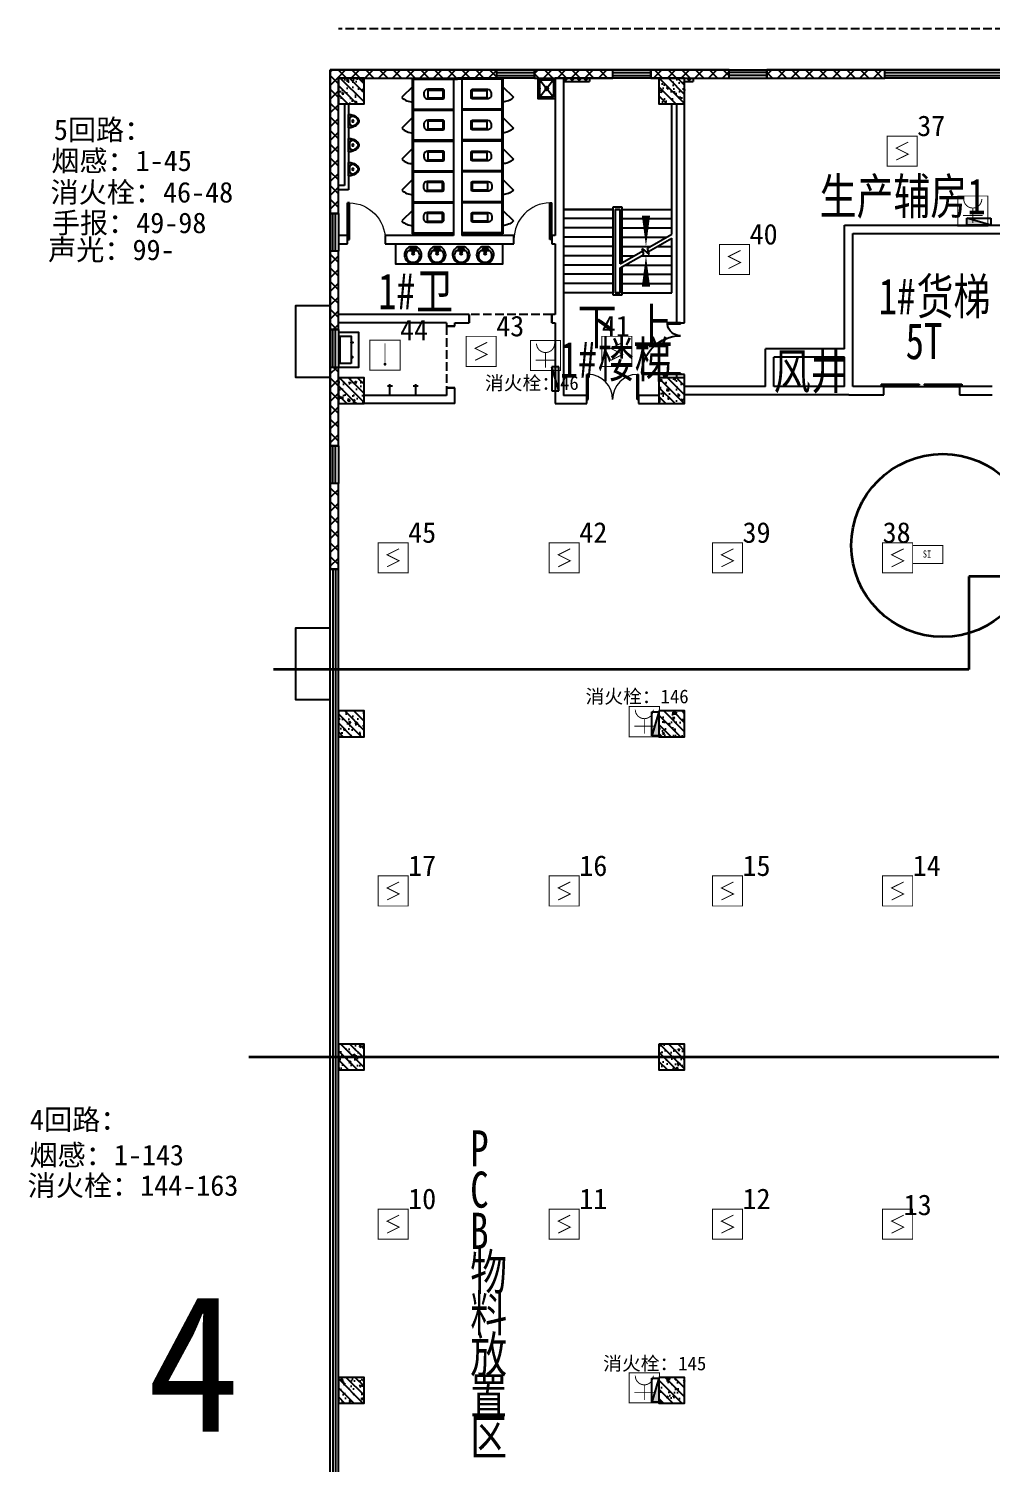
# Model space of a CAD drawing. Header units: millimetres. Extents: x -633009578 to 5705885, y -633235091 to 2571734.
# Drawn here: x 3273411 to 3301417, y 2155507 to 2197275 of the extents above; entities that cross this region are included whole.
import ezdxf

# ---------------------------------------------------------------- set-up
doc = ezdxf.new("R2010")
doc.units = ezdxf.units.MM
doc.header["$LTSCALE"] = 1000
doc.header["$MEASUREMENT"] = 0
doc.linetypes.add('DASH', pattern=[0.35, 0.25, -0.1])
doc.layers.get('0').update_dxf_attribs({"color": 9})
for name, color, linetype in [('000000000000电气', 7, 'Continuous'), ('3T_WOOD', 21, 'Continuous'), ('A-COLUM(柱)', 255, 'Continuous'), ('A-DOOR(门）', 4, 'Continuous'), ('A-F-AREA(计算)', 5, 'Continuous'), ('A-FLOR(看线)', 8, 'Continuous'), ('A-HATH(填充)', 8, 'Continuous'), ('A-LVTY(厨卫)', 8, 'Continuous'), ('A-ST-O(室外)', 54, 'Continuous'), ('A-STAR(楼梯)', 51, 'Continuous'), ('A-TEXT(房间)', 243, 'Continuous'), ('A-WALL(墙)', 255, 'Continuous'), ('A-WINDOW（窗）', 4, 'Continuous'), ('DIM_SYMB', 3, 'Continuous'), ('EQUIP_消火栓', 7, 'Continuous'), ('PUB_TEXT', 7, 'Continuous'), ('WALL', 9, 'Continuous'), ('设备-消防', 3, 'Continuous')]:
    doc.layers.add(name, color=color, linetype=linetype)
doc.styles.add('_TCH', font='simhei.ttf', dxfattribs={"width": 0.75, "bigfont": 'hztxt.shx'})
doc.styles.add('_TCH_DIM', font='simhei.ttf', dxfattribs={"width": 0.8, "bigfont": 'hztxt.shx'})
doc.styles.add('IDQSTYLE', font='simhei.ttf', dxfattribs={"width": 0.707, "bigfont": 'hztxt.shx'})
doc.styles.get("Standard").update_dxf_attribs({"font": 'simhei.ttf', "bigfont": 'hztxt.shx'})
doc.styles.add('宋体', font='simhei.ttf')
pattern_1 = [(45, (850021.4751960551, 677964.29318137), (-100.0001016555733, 100.0001016555733), []), (135, (850021.4751960551, 677964.29318137), (-100.0001016555733, -100.0001016555733), [])]
pattern_2 = [(45, (850121.4751960551, 677964.29318137), (-200.0002033111466, 200.0002033111467), []), (135, (850121.4751960551, 677964.29318137), (-200.0002033111467, -200.0002033111466), [])]

# ---------------------------------------------------------------- blocks, each defined once
blk = doc.blocks.new('HC001224')
at = {"color": 0, "linetype": 'Continuous', "const_width": 0.2}
blk.add_lwpolyline([(-3.125, 3.125), (3.125, 3.125), (3.125, -3.125), (-3.125, -3.125)], close=True, dxfattribs=at)
blk.add_lwpolyline([(1.25, 1.875), (-1.25, 0.625), (1.25, -0.625), (-1.25, -1.875)], dxfattribs=at)
at = {"color": 0, "style": 'IDQSTYLE', "width": 0.7}
blk.add_attdef('PSFHATT', (5.125, -3.125), '', height=2.5, dxfattribs=at)
blk = doc.blocks.new('HC001223')
at = {"color": 0, "linetype": 'Continuous', "const_width": 0.2}
blk.add_lwpolyline([(-3.125, 3.125), (3.125, 3.125), (3.125, -3.125), (-3.125, -3.125)], close=True, dxfattribs=at)
blk.add_lwpolyline([(0, 2.5), (0, -1.875)], dxfattribs=at)
at = {"color": 0, "linetype": 'Continuous', "const_width": 0.3}
blk.add_lwpolyline([(-0.15, -1.875, 1), (0.15, -1.875, 1)], format="xyb", close=True, dxfattribs=at)
at = {"color": 0, "style": 'IDQSTYLE', "width": 0.7}
blk.add_attdef('PSFHATT', (5.125, -3.125), '', height=2.5, dxfattribs=at)
blk = doc.blocks.new('HC001180')
at = {"color": 0, "linetype": 'Continuous', "const_width": 0.2}
blk.add_lwpolyline([(-3.125, 1.875000000000028), (3.125, 1.875000000000028), (3.125, -1.874999999999972), (-3.125, -1.874999999999972)], close=True, dxfattribs=at)
at = {"color": 0, "style": 'IDQSTYLE', "width": 0.7}
for tag, p in [('SI', (-0.7698887372055268, -0.8480397754184743)), ('PSFHATT', (5.125, -1.874999999999972))]:
    blk.add_attdef(tag, p, '', height=1.5, dxfattribs=at)
blk = doc.blocks.new('HC001552')
at = {"color": 0, "linetype": 'Continuous', "const_width": 0.2}
blk.add_lwpolyline([(-3.125, 3.125), (3.125, 3.125), (3.125, -3.125), (-3.125, -3.125)], close=True, dxfattribs=at)
blk.add_lwpolyline([(-1.875, 2.5, 0.1989123673796508), (-1.325825214724788, 1.174174785275256, 0.1989123673796632), (-1.010554351787499e-15, 0.625, 0.1989123673796561), (1.325825214724758, 1.174174785275198, 0.1989123673796527), (1.875, 2.5)], format="xyb", dxfattribs=at)
for points in [[(-1.4210854715202e-14, 0.625), (0, -2.5)], [(-2.062500000000007, -0.9375000000000071), (2.062499999999993, -0.9374999999999931)]]:
    blk.add_lwpolyline(points, dxfattribs=at)
at = {"color": 0, "style": 'IDQSTYLE', "width": 0.7}
blk.add_attdef('PSFHATT', (5.125, -3.125), '', height=2.5, dxfattribs=at)
blk = doc.blocks.new('$TwtSys$00000434')
for p, q in [((-0.5, 0.5), (-0.5, -0.5)), ((-0.5, -0.5), (0.5, 0.5)), ((0.5, 0.5), (-0.5, 0.5)), ((0.5, -0.5), (0.5, 0.5)), ((-0.5, -0.5), (0.5, -0.5))]:
    blk.add_line(p, q)
blk.add_solid([(0.5, -0.5), (0.5, 0.5), (-0.5, -0.5)])
blk = doc.blocks.new('G$CC85EE94B')
at = {"layer": 'EQUIP_消火栓', "xscale": 700, "zscale": 700}
for p, yscale, rotation in [((-114415.7059196308, 130669.9999692324), -200, 180.0000050089563), ((-126739.999999925, 126098.6759865573), 200, 89.99999499104368), ((-123824.9999999986, 116050.0000262307), -200, 270.0000050089563), ((-123824.9999999986, 96650.0000262307), -200, 270.0000050089563)]:
    blk.add_blockref('$TwtSys$00000434', p, dxfattribs=dict(at, yscale=yscale, rotation=rotation))
blk = doc.blocks.new('_LV6')
for p, q in [((-139.7834388052397, -340), (-139.7834388052361, -779.6564289797607)), ((-109.7834388052433, -340), (-109.7834388052397, -769.6564289797607)), ((99.78343880523971, -300), (-99.78343880523971, -300)), ((99.78343880524335, -330), (-99.78343880524335, -330)), ((109.7834388052433, -769.6564289797607), (109.7834388052433, -340)), ((139.7834388052433, -779.6564289797607), (139.7834388052397, -340)), ((139.7834388052433, -769.6564289797607), (-139.7834388052397, -769.6564289797607)), ((-29.78343880523607, -889.6564289797607), (29.78343880524335, -889.6564289797607))]:
    blk.add_line(p, q)
for centre, radius, start, end in [((-99.78343880523971, -340), 40, 90, 180.0000000000002), ((-99.78343880524335, -340), 10, 90, 180.0000000000002), ((99.78343880523971, -340), 40, 2.398081733190338e-13, 90), ((99.78343880524335, -340), 10, 0, 90), ((-29.78343880523607, -779.6564289797607), 110, 180, 270), ((29.78343880524335, -779.6564289797607), 110, 270, 0)]:
    blk.add_arc(centre, radius, start, end)
blk = doc.blocks.new('$plan$00000387')
for points in [[(-195.1053413768082, -0.0007896247711869364), (195.1053413768082, 0.0007896247707321891, -0.056281), (192.2349483853259, -62.07158893748328, -0.051243), (175.2703486377404, -125.5748806645047, -0.047086), (143.6831082538288, -189.724628874892, -0.038643), (109.2489721777902, -237.0609902997553, -0.050944), (77.11679163034205, -267.7759659795192, -0.073316), (36.52038586093977, -290.7338367186967, -0.092337), (0.001018339326947171, -297.5362265440604, -0.092337), (-36.51803354920821, -290.7341323159712, -0.073316), (-77.11462417741222, -267.776590178973, -0.050944), (-109.2474259731857, -237.0618745823472, -0.038643), (-143.6819452275654, -189.7257908973352, -0.047086), (-175.269704824098, -125.5762993672297, -0.051243), (-192.2348186147988, -62.07314493917374, -0.056281)], [(0.0004063761161887669, -146.3291454144546, 0.999985), (0.0002089799604618747, -97.55313528460101, 0.999985)]]:
    blk.add_lwpolyline(points, format="xyb", close=True)
for points in [[(-169.3906686580854, -140.1226315288268, -0.078162), (-170.9980199055512, -114.6377667698976, -0.158684), (-159.1263041735847, -87.15485956814655, -0.087457), (-117.404978437914, -53.84085994681891, -0.073385), (-70.49119853318143, -36.56470876068397, -0.051629), (0.0003042701246158686, -29.26612660759247), (0.0003042701246158686, -29.26612660759247, -0.051629), (70.49149449189827, -36.56413818386, -0.073385), (117.4050415866323, -53.83990962471171, -0.087457), (159.1270096202247, -87.15357250312127, -0.158684), (170.9989478331345, -114.6363836417117, -0.078162), (169.3918028553499, -140.1212604160505)], [(117.0630501052547, -53.65384373908455, -0.099174), (138.5356947175851, -84.86577428893679, -0.110283), (144.8304822659725, -118.461657304113, -0.092873), (136.0170142026468, -157.9354627454745, -0.05733), (119.0399966660161, -187.626263302564, -0.037877), (85.37168024390257, -226.8225566132141, -0.072182), (35.33205354717484, -264.1794573646985, -0.124936), (0.001291311165005027, -273.1480356215775), (0.001291311165005027, -273.1480356215775, -0.124936), (-35.32991617790412, -264.1797433356796, -0.072182), (-85.36984427394054, -226.8232476352587, -0.037877), (-119.0384779452529, -187.6272268447183, -0.05733), (-136.0157358103124, -157.9365637070459, -0.092873), (-144.8298950764129, -118.4628296054302, -0.110283), (-138.5353804395845, -84.8668946738876, -0.099174), (-117.0629874684723, -53.65479130090807)]]:
    blk.add_lwpolyline(points, format="xyb")
blk = doc.blocks.new('$plan$00001628')
for p, q in [((-20.3236661099927, -1.818989403545856e-12), (20.3236661099927, 0)), ((20.3236661099927, 0), (20.3236661099927, -150.0481350782702)), ((-23.39245275389476, -103.9428290335418), (-143.6423603250569, -103.9428290335418)), ((-20.3236661099927, -150.0481350782702), (-20.3236661099927, -1.818989403545856e-12)), ((20.3236661099927, -150.0481350782702), (-20.3236661099927, -150.0481350782702)), ((136.0209855338053, -103.9428290335418), (23.52693074955823, -103.9428290335418))]:
    blk.add_line(p, q)
blk.add_lwpolyline([(-96.62842091566199, 9.318928566552131, 5.110403953654916), (92.21216199610717, 9.318928566550312)], format="xyb", close=True)
for centre, radius in [((-57.16031093435413, -51.98476159802703), 26.67481176936781), ((0, -190.1098522697775), 27.77136210564822), ((57.16031093435413, -51.98476159802703), 26.67481176936781)]:
    blk.add_circle(centre, radius)
blk.add_arc((-3.810687395625791, -242.5466148261803), 196.885515440561, 135.2526700260475, 44.74732997395247)
blk = doc.blocks.new('$lvtry$00000191')
at = {"color": 0}
for p, q in [((-250, -50, 1e-08), (-39.04344047215272, -218.7652476222793, 1e-08)), ((-250, -450, 1e-08), (-39.04344047215272, -281.2347523777207, 1e-08)), ((39.04344047215272, -218.7652476222793, 1e-08), (250, -50, 1e-08)), ((39.04344047215272, -281.2347523777244, 1e-08), (250, -450, 1e-08))]:
    blk.add_line(p, q, dxfattribs=at)
at = {"color": 0, "elevation": 1e-08}
for points in [[(300, -500), (300, 0), (-300, 0), (-300, -500)], [(250, -450), (250, -50), (-250, -50), (-250, -450)]]:
    blk.add_lwpolyline(points, close=True, dxfattribs=at)
at = {"color": 0}
blk.add_circle((0, -250, 1e-08), 50, dxfattribs=at)
for p in [(0, -50, 1e-08), (0, -250, 1e-08)]:
    blk.add_point(p, dxfattribs=at)
blk = doc.blocks.new('$lvtry$00000000')
for p, q in [((0, 0), (-4.03630254219856e-14, -329.6000000000004)), ((75.7000000000007, -264.6999999999989), (-73.50000000000003, -264.6999999999989))]:
    blk.add_line(p, q)
blk.add_circle((-3.241533018567819e-14, -264.6999999999989), 16.19999999999891)
blk = doc.blocks.new('开水器aaa')
at = {"layer": 'A-LVTY(厨卫)'}
for points in [[(7453607.282514825, -191465.6006925891), (7454607.282514825, -191465.6006925891), (7454607.282514825, -192065.6006983465), (7453607.282514825, -192065.6006983465)], [(7454507.282514825, -191836.1650642345), (7454507.282514825, -191516.1650642345), (7453707.282514825, -191516.1650642345), (7453707.282514825, -191836.1650642345)], [(7453887.282514825, -191836.1650642345), (7453887.282514825, -191886.1650642345), (7453907.282514825, -191886.1650642345), (7453907.282514825, -191836.1650642345)], [(7454327.282514825, -191836.1650642345), (7454327.282514825, -191886.1650642345), (7454307.282514825, -191886.1650642345), (7454307.282514825, -191836.1650642345)]]:
    blk.add_lwpolyline(points, close=True, dxfattribs=at)
blk = doc.blocks.new('$DORLIB2D$00000127')
at = {"color": 0}
for points in [[(-0.5333333333328483, 0.7948983154366971), (-0.5333333333328483, 0.690405644187237)], [(-0.03333333333284827, 0.7948983154366971), (-0.5333333333328483, 0.7948983154366971)], [(-0.03333333333284827, 0.7948983154366971), (-0.03333333333284827, 0.690405644187237)], [(0.5333333333328483, 0.7948983154366971), (0.03333333333284827, 0.7948983154366971)], [(0.03333333333284827, 0.7948983154366971), (0.03333333333284827, 0.690405644187237)], [(0.5333333333328483, 0.7948983154366971), (0.5333333333328483, 0.690405644187237)], [(-0.03333333333284827, 0.690405644187237), (-0.5333333333328483, 0.690405644187237)], [(0.5333333333328483, 0.690405644187237), (0.03333333333284827, 0.690405644187237)], [(0.5, 0.4999999999999858), (-0.5, 0.4999999999999858)]]:
    blk.add_lwpolyline(points, dxfattribs=at)
blk = doc.blocks.new('$DorLib2D$00000114')
at = {"color": 0}
blk.add_line((0.4999999999999964, 3.552713678800501e-15), (-0.2071067811864751, 0.7071067811864857), dxfattribs=at)
blk.add_arc((0.5000000000013856, -1.154631945610163e-12), 1.000000000001696, 135, 180, dxfattribs=at)
blk = doc.blocks.new('$TCHSYS$WIN2D')
for p, q in [((-0.5, 0.5), (0.5, 0.5)), ((-0.5, 0.5), (-0.4999999999999999, -0.5)), ((0.5, 0.5), (0.4999999999999998, -0.5)), ((0.5, 0.1666666666666666), (-0.5, 0.1666666666666666)), ((0.5, -0.1666666666666667), (-0.5, -0.1666666666666667)), ((-0.4999999999999999, -0.5), (0.5, -0.5))]:
    blk.add_line(p, q)
blk = doc.blocks.new('$DorLib2D$00000001')
for p, q in [((0.45, 0.9750000000000001), (0.5000000000000002, 0.9750000000000001)), ((0.45, 0), (0.45, 0.9750000000000001)), ((0.5, 0), (0.5, 0.9750000000000001)), ((0.5, 0), (0.45, 0))]:
    blk.add_line(p, q)
at = {"lineweight": 13}
blk.add_arc((0.475, 0), 0.975, 91.4692835813538, 180, dxfattribs=at)
blk = doc.blocks.new('$DorLib2D$00000225')
at = {"color": 0}
for p, q in [((0.4750000000000032, -0.001447885298549778), (0.4750000000000032, 0.7521225008925327)), ((0.4750000000000032, 0.7521225008925327), (0.5000000000000036, 0.7521225008925363)), ((0.5000000000000036, -0.001447885298549778), (0.5000000000000036, 0.7521225008925363)), ((-0.4999999999999982, -3.552713678800501e-15), (-0.5, 0.252035990386009)), ((-0.4750000000000014, 0.252035990386009), (-0.5, 0.252035990386009)), ((-0.4749999999999996, -3.552713678800501e-15), (-0.4750000000000014, 0.252035990386009)), ((-0.4749999999999996, -3.552713678800501e-15), (-0.4999999999999947, -3.552713678800501e-15)), ((0.4750000000000032, -0.001447885298549778), (0.4999999999999929, -0.001447885298549778))]:
    blk.add_line(p, q, dxfattribs=at)
for centre, radius, start, end in [((0.5046168020419071, -0.001920809357812914), 0.7546247204382253, 92.24926861260724, 179.7237749158362), ((-0.5007908120542499, 0.002572563917482285), 0.2507930763238999, 359.7898704778746, 84.09743784757413)]:
    blk.add_arc(centre, radius, start, end, dxfattribs=at)
blk = doc.blocks.new('$DorLib2D$00000002')
for p, q in [((-0.5, -5.684341886080802e-17), (-0.5000000000000007, 0.4875)), ((-0.4750000000000007, 0.4875), (-0.5000000000000007, 0.4875)), ((-0.475, -2.842170943040401e-17), (-0.4750000000000007, 0.4875)), ((0.475, -2.842170943040401e-17), (0.4750000000000007, 0.4875)), ((0.4750000000000007, 0.4875), (0.5000000000000007, 0.4875)), ((0.5, -5.684341886080802e-17), (0.5000000000000007, 0.4875)), ((-0.5, -5.684341886080802e-17), (-0.475, -2.842170943040401e-17)), ((0.5, -5.684341886080802e-17), (0.475, -2.842170943040401e-17))]:
    blk.add_line(p, q)
at = {"lineweight": 13}
for centre, start, end in [((-0.4875, -4.263256414560601e-17), 0, 88.53071641864632), ((0.4875, -4.263256414560601e-17), 91.4692835813537, 180)]:
    blk.add_arc(centre, 0.4875, start, end, dxfattribs=at)
blk = doc.blocks.new('_FZH')
h = blk.add_hatch()
h.set_pattern_fill('钢筋混凝土', color=256, scale=0.1, style=0)
h.set_pattern_definition([(45, (0, 0), (-0.1767766952966369, 0.1767766952966369), []), (50, (0, 0), (0.7172601826007535, -0.06275213498259512), [0.07500000000000001, -0.8250000000000001]), (355, (0, 0), (-0.138751333613, 0.7521921337000119), [0.06, -0.66]), (100.4514, (0.05977168000000001, -0.00522934), (0.5785093817140216, 0.6894395420609536), [0.06374019, -0.701142112]), (46.1842, (0, 0.2), (1.067241048625645, -0.1655190143290181), [0.1125, -1.2375]), (96.6356, (0.088936745, 0.186206693), (0.9346627055487033, 0.9741178709004418), [0.095610288, -1.051713]), (351.1842, (0, 0.2), (0.9346619451336272, 0.9741186009253247), [0.09000000000000001, -0.9900000000000001]), (21, (0.1, 0.15), (0.5969070521184617, -0.4026188906653388), [0.07500000000000001, -0.8250000000000001]), (326, (0.1, 0.15), (0.2433153319215824, 0.7251500450468529), [0.06, -0.66]), (71.4514, (0.149742233, 0.116448394), (0.84022262858149, 0.3225304967099524), [0.06374019, -0.701142112]), (37.50000000000001, (0, 0), (0.01215985531729062, 0.3328938538313115), [0, -0.652, 0, -0.67, 0, -0.6625000000000001]), (7.499999999999999, (0, 0), (0.2630695374421486, 0.3944117118823603), [0, -0.382, 0, -0.637, 0, -0.2525]), (-32.5, (-0.223, 0), (0.533822436172409, -0.02255487173437976), [0, -0.25, 0, -0.78, 0, -1.035]), (-42.5, (-0.323, 0), (0.5831861693423862, 0.1001049823323177), [0, -0.325, 0, -0.518, 0, -0.735])])
h.paths.add_polyline_path([(-0.5, -0.5), (0.5, -0.5), (0.5, 0.5), (-0.5, 0.5)])
blk.add_lwpolyline([(-0.5, -0.5), (0.5, -0.5), (0.5, 0.5), (-0.5, 0.5)], close=True)

msp = doc.modelspace()

# ---------------------------------------------------------------- hatches: boundary and pattern name
at = {"layer": 'A-HATH(填充)'}
h = msp.add_hatch(dxfattribs=at)
h.set_pattern_fill('多孔材料', color=256, scale=100, style=0)
h.set_pattern_definition(pattern_2)
h.paths.add_polyline_path([(3282419.994031774, 2195834.629172625), (3287029.994032522, 2195834.629172625), (3287029.994032522, 2196074.629172631), (3282179.994031782, 2196074.629172625)])
h = msp.add_hatch(dxfattribs=at)
h.set_pattern_fill('多孔材料', color=256, scale=100, style=0)
h.set_pattern_definition(pattern_2)
h.paths.add_polyline_path([(3282179.994031782, 2196074.629172625), (3282179.994031781, 2191894.62917075), (3282419.994031774, 2191894.62917075), (3282419.994031774, 2195834.629172625)])
h = msp.add_hatch(dxfattribs=at)
h.set_pattern_fill('多孔材料', color=256, scale=100, style=0)
h.set_pattern_definition(pattern_2)
h.paths.add_polyline_path([(3288129.994032521, 2195834.629172625), (3290409.994032013, 2195834.629172625), (3290409.994032013, 2196074.629172631), (3288129.994032522, 2196074.629172631)])
h = msp.add_hatch(dxfattribs=at)
h.set_pattern_fill('多孔材料', color=256, scale=50, style=0)
h.set_pattern_definition(pattern_1)
h.paths.add_polyline_path([(3288969.994032202, 2195734.629172735), (3289729.994032283, 2195734.629172735), (3289729.994032283, 2195834.629172735), (3288969.994032202, 2195834.629172735)])
h = msp.add_hatch(dxfattribs=at)
h.set_pattern_fill('多孔材料', color=256, scale=100, style=0)
h.set_pattern_definition(pattern_2)
h.paths.add_polyline_path([(3291509.994032013, 2195834.629172625), (3293789.994030996, 2195834.629172625), (3293789.994030995, 2196074.629172631), (3291509.994032013, 2196074.629172631)])
h = msp.add_hatch(dxfattribs=at)
h.set_pattern_fill('多孔材料', color=256, scale=50, style=0)
h.set_pattern_definition(pattern_1)
h.paths.add_polyline_path([(3292494.994032202, 2195734.629172883), (3292744.99403178, 2195734.629172883), (3292744.99403178, 2195834.629172883), (3292494.994032202, 2195834.629172883)])
h = msp.add_hatch(dxfattribs=at)
h.set_pattern_fill('多孔材料', color=256, scale=100, style=0)
h.set_pattern_definition(pattern_2)
h.paths.add_polyline_path([(3294889.994030996, 2195834.629172625), (3298319.952049998, 2195834.629172625), (3298319.952049998, 2196074.629172631), (3294889.994030995, 2196074.629172631)])
h = msp.add_hatch(dxfattribs=at)
h.set_pattern_fill('多孔材料', color=256, scale=100, style=0)
h.set_pattern_definition(pattern_2)
h.paths.add_polyline_path([(3282179.994031781, 2190794.62917075), (3282179.994031781, 2188514.629170241), (3282419.994031774, 2188514.629170241), (3282419.994031774, 2190794.62917075)])
h = msp.add_hatch(dxfattribs=at)
h.set_pattern_fill('多孔材料', color=256, scale=100, style=0)
h.set_pattern_definition(pattern_2)
h.paths.add_polyline_path([(3282179.994031781, 2187414.62917075), (3282179.994031781, 2185134.62917075), (3282419.994031775, 2185134.62917075), (3282419.994031774, 2187414.62917075)])
h = msp.add_hatch(dxfattribs=at)
h.set_pattern_fill('多孔材料', color=256, scale=100, style=0)
h.set_pattern_definition(pattern_2)
h.paths.add_polyline_path([(3282179.994031781, 2184034.62917075), (3282179.994031781, 2181534.629172784), (3282419.994031775, 2181534.629172784), (3282419.994031775, 2184034.62917075)])

# ---------------------------------------------------------------- linework, layer by layer
at = {"layer": '000000000000电气', "color": 1, "lineweight": 35}
for p, q in [((3327409.081960129, 2181325.776222552), (3300763.29664096, 2181325.776222552)), ((3300763.29664096, 2181325.776222552), (3300763.29664096, 2178615.778275408)), ((3300763.29664096, 2178615.778275408), (3280531.850667783, 2178615.778275408))]:
    msp.add_line(p, q, dxfattribs=at)
at = {"layer": '000000000000电气', "color": 2, "lineweight": 35}
msp.add_line((3279819.130017981, 2167339.253059278), (3301637.648155589, 2167339.253059278), dxfattribs=at)
at = {"layer": '000000000000电气', "color": 1, "lineweight": 35}
msp.add_circle((3300004.728522932, 2182229.426707491), 2662.757969949394, dxfattribs=at)
at = {"layer": 'A-F-AREA(计算)'}
msp.add_lwpolyline([(3282179.994031782, 2196074.629172625), (3416459.994031782, 2196074.629172625), (3416459.994031782, 2059994.629172625), (3282179.994031782, 2059994.629172625)], close=True, dxfattribs=at)
at = {"layer": 'A-FLOR(看线)'}
for points in [[(3282179.994031789, 2187114.629170633), (3281179.994031789, 2187114.629170633), (3281179.994031789, 2189214.629170478), (3282179.994031782, 2189214.629170478)], [(3282179.994031789, 2177734.629172852), (3281179.994031789, 2177734.629172852), (3281179.994031789, 2179834.629172697), (3282179.994031782, 2179834.629172697)]]:
    msp.add_lwpolyline(points, dxfattribs=at)
at = {"layer": 'A-LVTY(厨卫)'}
for p, q in [((3284569.994032003, 2195834.629172462), (3284569.994031686, 2194919.629172621)), ((3284569.994032003, 2195834.629172462), (3285889.99403178, 2195834.629172626)), ((3284599.994031461, 2195804.629172838), (3284599.994031464, 2194934.629172704)), ((3284599.994031461, 2195804.629172838), (3285889.99403178, 2195804.629172626)), ((3287209.99403209, 2195834.629172506), (3285889.99403178, 2195834.629172626)), ((3287179.994031548, 2195804.629172509), (3285889.99403178, 2195804.629172626)), ((3287179.994031548, 2195804.629172509), (3287179.994031544, 2194934.629172571)), ((3287209.99403209, 2195834.629172506), (3287209.994031871, 2194919.629172621)), ((3284569.994031687, 2194919.629172621), (3284569.994031691, 2194019.629172621)), ((3284599.994031464, 2194934.629172704), (3285769.994031776, 2194934.629172709)), ((3287179.994031544, 2194934.629172571), (3286009.994031776, 2194934.629172576)), ((3287209.994031874, 2194919.629172621), (3287209.994031871, 2194019.629172621)), ((3284599.994032007, 2194904.629172707), (3284599.99403201, 2194034.629172606)), ((3284599.994032007, 2194904.629172707), (3285769.994031776, 2194904.629172711)), ((3287179.994031544, 2194904.629172573), (3286009.994031776, 2194904.629172578)), ((3287179.994031544, 2194904.629172573), (3287179.994031541, 2194034.629172848)), ((3284569.994031691, 2194019.629172621), (3284569.994031695, 2193119.629172621)), ((3284599.99403201, 2194034.629172606), (3285769.994031775, 2194034.629172611)), ((3284599.994031468, 2194004.629172608), (3284599.994031472, 2193134.629172668)), ((3284599.994031468, 2194004.629172608), (3285769.994031775, 2194004.629172613)), ((3287179.994031541, 2194034.629172848), (3286009.994031776, 2194034.629172852)), ((3287179.994031541, 2194004.629172476), (3286009.994031776, 2194004.62917248)), ((3287179.994031541, 2194004.629172476), (3287179.994031537, 2193134.629172537)), ((3287209.994031871, 2194019.629172621), (3287209.994031867, 2193119.629172621)), ((3284569.994031691, 2193119.629172621), (3284569.994031695, 2192219.629172621)), ((3284599.994031472, 2193134.629172668), (3285769.994031775, 2193134.629172673)), ((3284599.994032015, 2193104.62917267), (3284599.994032018, 2192234.629172563)), ((3284599.994032015, 2193104.62917267), (3285769.994031775, 2193104.629172674)), ((3287179.994031537, 2193134.629172537), (3286009.994031776, 2193134.62917254)), ((3287179.994031537, 2193104.629172538), (3286009.994031776, 2193104.629172543)), ((3287179.994031537, 2193104.629172538), (3287179.994031533, 2192234.629172806)), ((3287209.994031871, 2193119.629172621), (3287209.994031867, 2192219.629172621)), ((3284569.994031691, 2192219.629172621), (3284569.99403148, 2191304.629172624)), ((3284599.994032018, 2192234.629172563), (3285769.994031776, 2192234.629172566)), ((3284599.994032018, 2192204.629172564), (3284599.994032022, 2191334.629172621)), ((3284599.994032018, 2192204.629172564), (3285769.994031776, 2192204.629172569)), ((3287179.994031533, 2192234.629172806), (3286009.994031776, 2192234.629172809)), ((3287179.994032075, 2192204.629172433), (3286009.994031776, 2192204.629172438)), ((3287179.994032075, 2192204.629172433), (3287179.994032072, 2191334.629172491)), ((3287209.994031871, 2192219.629172621), (3287209.994031529, 2191304.629172493)), ((3284569.99403148, 2191304.629172624), (3285769.994030515, 2191304.629172628)), ((3284599.994032022, 2191334.629172621), (3285769.994030515, 2191334.629172626)), ((3287179.994032072, 2191334.629172491), (3286009.994033154, 2191334.629172495)), ((3287209.994031529, 2191304.629172493), (3286009.994033154, 2191304.629172497))]:
    msp.add_line(p, q, dxfattribs=at)
msp.add_lwpolyline([(3287194.994031797, 2191014.629172626), (3287194.994031797, 2190414.62917261), (3284094.994031775, 2190414.629172611), (3284094.994031775, 2191014.629172626)], dxfattribs=at)
at = {"layer": 'A-ST-O(室外)', "linetype": 'DASH'}
msp.add_lwpolyline([(3356029.993796564, 2197274.629146055), (3282419.994031765, 2197274.629172629)], dxfattribs=at)
at = {"layer": 'A-STAR(楼梯)'}
for p, q in [((3291744.994031993, 2195834.629172659), (3288969.99403178, 2195834.629172626)), ((3288969.99403178, 2195834.629172626), (3288969.99403178, 2192014.629172626)), ((3292119.99403178, 2192014.629172626), (3292119.994031696, 2195084.629172906)), ((3288969.99403178, 2192014.629172626), (3288969.99403178, 2189584.629172626)), ((3290409.994031845, 2192014.629172581), (3288969.99403178, 2192014.629172626)), ((3288969.99403178, 2192014.629172626), (3290409.994031845, 2192014.629172698)), ((3290679.99403175, 2192074.629172348), (3290409.994031946, 2192074.629172348)), ((3290409.994031946, 2192074.629172348), (3290409.994031946, 2189524.629174674)), ((3290469.99403178, 2192014.629172626), (3290469.99403178, 2189584.629172626)), ((3290619.99403175, 2192014.629172348), (3290469.99403175, 2192014.629172348)), ((3290469.99403175, 2192014.629172348), (3290469.99403175, 2189584.629172348)), ((3290469.994029762, 2192014.629172586), (3290619.994032396, 2192014.629172659)), ((3290619.994031655, 2190424.351497794), (3290619.99403178, 2192014.629172626)), ((3290619.994031856, 2190424.35149791), (3290619.99403175, 2192014.629172348)), ((3290679.994031708, 2190458.992513977), (3290679.99403175, 2192074.629172348)), ((3290679.994031708, 2192014.629172906), (3292119.99403178, 2192014.629172626)), ((3290679.994031708, 2192014.629172659), (3292119.99403178, 2192014.629172626)), ((3292119.994031856, 2191290.37690192), (3292119.99403178, 2192014.629172626)), ((3290409.994031845, 2191744.629172906), (3288969.99403178, 2191744.629172626)), ((3290679.994031708, 2191744.629172581), (3292119.99403178, 2191744.629172626)), ((3290409.994031845, 2191474.629172581), (3288969.99403178, 2191474.629172626)), ((3290409.994031845, 2191204.629172581), (3288969.99403178, 2191204.629172626)), ((3290679.994031708, 2191474.629172581), (3292119.99403178, 2191474.629172626)), ((3290679.994031708, 2191204.629172581), (3291971.474608411, 2191204.629172803)), ((3291417.115416332, 2190884.569743517), (3292119.994031856, 2191290.37690145)), ((3291443.91033556, 2190784.569743574), (3292119.994031856, 2191174.906847641)), ((3292119.99403178, 2189584.629172626), (3292119.994031856, 2191174.906847477)), ((3290409.994031845, 2190934.629172581), (3288969.99403178, 2190934.629172626)), ((3290619.994031655, 2190424.351497471), (3291278.795048979, 2190804.710442184)), ((3290679.994031708, 2190934.629172581), (3291503.820889936, 2190934.629172519)), ((3291305.589968211, 2190704.710442223), (3291259.408505802, 2190877.061991533)), ((3291259.408505802, 2190877.061991533), (3291465.45344724, 2190704.169757166)), ((3291465.45344724, 2190704.169757166), (3291417.115416332, 2190884.569743517)), ((3291703.82089093, 2190934.629172524), (3292119.99403178, 2190934.629172626)), ((3290409.994031845, 2190664.629172581), (3288969.99403178, 2190664.629172626)), ((3290409.994031845, 2190394.629172906), (3288969.99403178, 2190394.629172626)), ((3290619.994031655, 2190308.881443434), (3291305.589968211, 2190704.710442223)), ((3290679.994031708, 2190664.629172906), (3291036.167173087, 2190664.629173041)), ((3290679.99403175, 2189524.629174674), (3290679.994031708, 2190343.522459941)), ((3290768.513454353, 2190394.629172467), (3292119.99403178, 2190394.629172626)), ((3291236.167173014, 2190664.629173002), (3292119.99403178, 2190664.629172626)), ((3290409.994031845, 2190124.629172581), (3288969.99403178, 2190124.629172626)), ((3290619.99403178, 2189584.629172626), (3290619.994031655, 2190308.881443736)), ((3290619.99403175, 2189584.629172348), (3290619.994031856, 2190308.881443852)), ((3290679.994031708, 2190124.629172581), (3292119.99403178, 2190124.629172626)), ((3290409.994031845, 2189854.629172581), (3288969.99403178, 2189854.629172626)), ((3290409.994031845, 2189584.629172581), (3288969.99403178, 2189584.629172626)), ((3290409.994031946, 2189524.629174674), (3290679.99403175, 2189524.629174674)), ((3290469.99403175, 2189584.629172348), (3290619.99403175, 2189584.629172348)), ((3290619.99403178, 2189584.629172626), (3290469.99403178, 2189584.629172626)), ((3290679.994031708, 2189854.629172581), (3292119.99403178, 2189854.629172626)), ((3290679.994031708, 2189584.629172581), (3292119.99403178, 2189584.629172626))]:
    msp.add_line(p, q, dxfattribs=at)
at = {"layer": 'A-WALL(墙)'}
for p, q in [((3285769.994031776, 2195804.629172513), (3285769.99403178, 2194919.629172626)), ((3286009.994031776, 2195804.629172513), (3286009.99403178, 2194919.629172626)), ((3288729.99403178, 2195834.629172479), (3288729.99403176, 2191254.629172647)), ((3288969.99403178, 2195834.629172479), (3288729.99403178, 2195834.629172479)), ((3288969.994032202, 2195834.629172735), (3289729.994032283, 2195834.629172735)), ((3288969.994032202, 2195834.629172735), (3288969.994032202, 2195734.629172735)), ((3288969.99403178, 2195834.629172479), (3288969.99403178, 2191134.629172626)), ((3289729.994032283, 2195834.629172735), (3289729.994032283, 2195734.629172735)), ((3292494.994032202, 2195834.629172883), (3292744.99403178, 2195834.629172883)), ((3292744.99403178, 2195834.629172883), (3292744.99403178, 2195734.629172883)), ((3288969.994032202, 2195734.629172735), (3289729.994032283, 2195734.629172735)), ((3292494.994032202, 2195734.629172883), (3292744.99403178, 2195734.629172883)), ((3282599.992718372, 2195084.629172626), (3282599.992718375, 2192704.629171274)), ((3282719.992718372, 2195084.629172626), (3282719.992718377, 2192584.629174608)), ((3285769.99403178, 2194919.629172626), (3285769.99403178, 2194019.629172626)), ((3286009.99403178, 2194919.629172626), (3286009.99403178, 2194019.629172626)), ((3292254.994031725, 2195084.629172906), (3292254.994031773, 2188709.629172741)), ((3292494.994031785, 2188709.629172742), (3292494.994031703, 2195084.629172906)), ((3285769.99403178, 2194019.629172626), (3285769.99403178, 2193119.629172626)), ((3286009.99403178, 2194019.629172626), (3286009.99403178, 2193119.629172626)), ((3285769.99403178, 2193119.629172626), (3285769.99403178, 2192219.629172626)), ((3286009.99403178, 2193119.629172626), (3286009.99403178, 2192219.629172626)), ((3282599.992718375, 2192704.629171274), (3282419.99403178, 2192704.6291726)), ((3282419.994031798, 2192584.6291726), (3282419.99403178, 2192704.6291726)), ((3282719.992718377, 2192584.629174608), (3282419.994031798, 2192584.6291726)), ((3285769.99403178, 2192219.629172626), (3285769.99403178, 2191319.629172626)), ((3286009.99403178, 2192219.629172626), (3286009.99403178, 2191319.629172626)), ((3282684.994032013, 2191254.629172604), (3282419.99403178, 2191254.629172626)), ((3282419.99403178, 2191254.629172626), (3282419.99403178, 2191014.629172626)), ((3282684.994032013, 2191014.629172623), (3282684.994032013, 2191254.629172604)), ((3285769.994030515, 2191254.629172623), (3283784.994032013, 2191254.629172603)), ((3283784.994032013, 2191254.629172603), (3283784.994032013, 2191014.629172623)), ((3285769.99403178, 2191319.629172626), (3285769.994030515, 2191254.629172623)), ((3286009.99403178, 2191319.629172626), (3286009.994033154, 2191254.629172647)), ((3287529.994032013, 2191254.629172556), (3286009.994033154, 2191254.629172647)), ((3287529.994032013, 2191014.629172564), (3287529.994032013, 2191254.629172556)), ((3288729.99403176, 2191254.629172647), (3288629.994031505, 2191254.629172556)), ((3288629.994031505, 2191254.629172556), (3288629.994031504, 2191014.629172572)), ((3297149.994036656, 2187954.629172581), (3297149.994036676, 2191554.629172453)), ((3297149.994036676, 2191554.629172453), (3301939.994031826, 2191554.629172454)), ((3297389.994036693, 2187834.629172625), (3297389.994036685, 2191314.629172516)), ((3297389.994036685, 2191314.629172516), (3301699.994031822, 2191314.629172517)), ((3282419.99403178, 2191014.629172626), (3282684.994032013, 2191014.629172623)), ((3283784.994032013, 2191014.629172623), (3285889.99403178, 2191014.629172626)), ((3285889.99403178, 2191014.629172626), (3287529.994032013, 2191014.629172564)), ((3288629.994031504, 2191014.629172572), (3288729.994031823, 2191014.629172647)), ((3288729.994031823, 2191014.629172647), (3288729.994031823, 2188954.62917253)), ((3288969.99403178, 2191134.629172626), (3288969.99403178, 2188834.629172626)), ((3285689.994031833, 2188954.629172626), (3282419.99403182, 2188954.629172626)), ((3282419.99403182, 2188714.629172626), (3282419.99403182, 2188954.629172626)), ((3285569.994031652, 2188714.629172724), (3282419.99403182, 2188714.629172626)), ((3285569.994031652, 2188714.629172724), (3285569.994031608, 2188614.629172784)), ((3286229.994031504, 2188954.62917249), (3285689.994031833, 2188954.629172626)), ((3285809.99403186, 2188714.629172526), (3286229.994031504, 2188714.629172582)), ((3285809.994031779, 2188614.629172784), (3285809.99403186, 2188714.629172526)), ((3286229.994031504, 2188714.629172582), (3286229.994031504, 2188954.62917249)), ((3288729.994031823, 2188954.62917253), (3288629.994032013, 2188954.629172415)), ((3288629.994032013, 2188954.629172415), (3288629.994032013, 2188714.629172582)), ((3288629.994032013, 2188714.629172582), (3288729.994031809, 2188714.629172526)), ((3288729.994031809, 2188714.629172526), (3288729.99403181, 2186359.629172842)), ((3288969.99403178, 2188834.629172626), (3288969.994031618, 2186599.629172673)), ((3292254.994031773, 2188709.629172741), (3292494.994031785, 2188709.629172742)), ((3285569.994031608, 2188614.629172784), (3285809.994031779, 2188614.629172784)), ((3297149.994036656, 2187954.629172581), (3294849.994037013, 2187954.629172581)), ((3294849.994037007, 2186854.629172517), (3294849.994037013, 2187954.629172581)), ((3297389.994036728, 2186854.629172568), (3297389.994036693, 2187834.629172625)), ((3297149.994036732, 2187714.629172581), (3295089.99403657, 2187714.629172581)), ((3295089.994036566, 2186854.629172793), (3295089.99403657, 2187714.629172581)), ((3297149.994036728, 2186854.629172794), (3297149.994036732, 2187714.629172581)), ((3292494.994031803, 2187209.629172742), (3292254.994031789, 2187209.629172741)), ((3292254.994031789, 2187209.629172741), (3292254.99403165, 2187109.629172906)), ((3292494.994031187, 2187109.629172906), (3292494.994031803, 2187209.629172742)), ((3285569.994031652, 2186599.629172627), (3283169.994031342, 2186599.629172628)), ((3285809.994031779, 2186814.629172784), (3285569.994031609, 2186814.629172784)), ((3285569.994031609, 2186814.629172784), (3285569.994031652, 2186599.629172627)), ((3285809.99403186, 2186359.629172632), (3285809.994031779, 2186814.629172784)), ((3289649.994032013, 2186599.629172665), (3288969.994031618, 2186599.629172673)), ((3289649.994032013, 2186359.629172736), (3289649.994032013, 2186599.629172665)), ((3291744.99403178, 2186599.629172785), (3291149.994032013, 2186599.629172725)), ((3291149.994032013, 2186599.629172725), (3291149.994032013, 2186359.629172707)), ((3294849.994037007, 2186854.629172517), (3292494.994031793, 2186854.629172517)), ((3294969.994036688, 2186614.629172626), (3292494.99403178, 2186614.629172626)), ((3297269.994036688, 2186614.629172626), (3294969.994036688, 2186614.629172626)), ((3297149.994036728, 2186854.629172794), (3295089.994036566, 2186854.629172793)), ((3297269.994036688, 2186614.629172626), (3298289.994032013, 2186614.629172637)), ((3298289.994032013, 2186854.629172592), (3297389.994036728, 2186854.629172568)), ((3298289.994032013, 2186614.629172637), (3298289.994032013, 2186854.629172592)), ((3301444.994031341, 2186854.629172816), (3300489.994032013, 2186854.629172592)), ((3300489.994032013, 2186854.629172592), (3300489.994032013, 2186614.629172637)), ((3300489.994032013, 2186614.629172637), (3301444.994031341, 2186614.629172531)), ((3285809.99403186, 2186359.629172632), (3283169.994031342, 2186359.629172511)), ((3288729.99403181, 2186359.629172842), (3289649.994032013, 2186359.629172736)), ((3291149.994032013, 2186359.629172707), (3291744.99403178, 2186359.629172785))]:
    msp.add_line(p, q, dxfattribs=at)
at = {"layer": 'A-WINDOW（窗）', "linetype": 'DASH'}
for p, q in [((3286229.994031822, 2188954.629172626), (3286229.994031822, 2188714.629172626)), ((3288629.994031822, 2188954.629172626, 800), (3286229.994031822, 2188954.629172626, 800)), ((3288629.994031822, 2188714.629172626), (3288629.994031822, 2188954.629172626)), ((3285809.994031833, 2188614.629172626), (3285569.994031833, 2188614.629172626)), ((3285569.994031833, 2188614.629172626, 800), (3285569.994031833, 2186814.629172626, 800)), ((3285569.994031833, 2186814.629172626), (3285809.994031833, 2186814.629172626))]:
    msp.add_line(p, q, dxfattribs=at)
at = {"layer": 'DIM_SYMB'}
for points in [[(3289719.99403178, 2189449.629172626, 0, 0, 0), (3289719.99403178, 2193924.629172626, 0, 0, 0), (3291369.99403178, 2193924.629172626, 0, 0, 0), (3291369.99403178, 2190934.629172626, 0, 240.0000000000001, 0), (3291369.99403178, 2191834.629172626, 0, 0, 0)], [(3291369.99403178, 2189449.629172626, 0, 0, 0), (3291369.99403178, 2190664.629172626, 0, 240.0000000000001, 0), (3291369.99403178, 2189764.629172626, 0, 0, 0)]]:
    msp.add_lwpolyline(points, format="xyseb", dxfattribs=at)
at = {"layer": 'WALL'}
for p, q in [((3287029.994032522, 2196074.629172631), (3282179.994031782, 2196074.629172625)), ((3282179.994031782, 2196074.629172625), (3282179.994031781, 2191894.62917075)), ((3282419.994031774, 2195834.629172625), (3287029.994032522, 2195834.629172625)), ((3282419.994031774, 2191894.62917075), (3282419.994031774, 2195834.629172625)), ((3287029.994032522, 2195834.629172625), (3287029.994032522, 2196074.629172631)), ((3290409.994032013, 2196074.629172631), (3288129.994032522, 2196074.629172631)), ((3288129.994032522, 2196074.629172631), (3288129.994032521, 2195834.629172625)), ((3288129.994032521, 2195834.629172625), (3290409.994032013, 2195834.629172625)), ((3290409.994032013, 2195834.629172625), (3290409.994032013, 2196074.629172631)), ((3293789.994030995, 2196074.629172631), (3291509.994032013, 2196074.629172631)), ((3291509.994032013, 2196074.629172631), (3291509.994032013, 2195834.629172625)), ((3291509.994032013, 2195834.629172625), (3293789.994030996, 2195834.629172625)), ((3293789.994030996, 2195834.629172625), (3293789.994030995, 2196074.629172631)), ((3298319.952049998, 2196074.629172631), (3294889.994030995, 2196074.629172631)), ((3294889.994030995, 2196074.629172631), (3294889.994030996, 2195834.629172625)), ((3294889.994030996, 2195834.629172625), (3298319.952049998, 2195834.629172625)), ((3298319.952049998, 2195834.629172625), (3298319.952049998, 2196074.629172631)), ((3282179.994031781, 2191894.62917075), (3282419.994031774, 2191894.62917075)), ((3282179.994031781, 2190794.62917075), (3282179.994031781, 2188514.629170241)), ((3282419.994031774, 2190794.62917075), (3282179.994031781, 2190794.62917075)), ((3282419.994031774, 2188514.629170241), (3282419.994031774, 2190794.62917075)), ((3282179.994031781, 2188514.629170241), (3282419.994031774, 2188514.629170241)), ((3282179.994031781, 2187414.62917075), (3282179.994031781, 2185134.62917075)), ((3282419.994031774, 2187414.62917075), (3282179.994031781, 2187414.62917075)), ((3282419.994031775, 2185134.62917075), (3282419.994031774, 2187414.62917075)), ((3282179.994031781, 2185134.62917075), (3282419.994031775, 2185134.62917075)), ((3282179.994031781, 2184034.62917075), (3282179.994031781, 2181534.629172784)), ((3282419.994031775, 2184034.62917075), (3282179.994031781, 2184034.62917075)), ((3282419.994031775, 2181534.629172784), (3282419.994031775, 2184034.62917075)), ((3282179.994031781, 2181534.629172784), (3282419.994031775, 2181534.629172784))]:
    msp.add_line(p, q, dxfattribs=at)

# ---------------------------------------------------------------- block references
at = {"layer": '3T_WOOD'}
msp.add_blockref('G$CC85EE94B', (3415469.99403178, 2060984.629172624), dxfattribs=at)
at = {"layer": 'A-COLUM(柱)', "xscale": 750, "yscale": 750, "zscale": 750, "rotation": 270}
for p in [(3282794.99403178, 2195459.629172626), (3292119.99403178, 2195459.629172626), (3282794.99403178, 2186734.629172626), (3292119.99403178, 2186734.629172626), (3282794.99403178, 2177034.629172626), (3292119.99403178, 2177034.629172626), (3282794.99403178, 2167334.629172626), (3292119.99403178, 2167334.629172626), (3282794.99403178, 2157634.629172626), (3292119.99403178, 2157634.629172626)]:
    msp.add_blockref('_FZH', p, dxfattribs=at)
at = {"layer": 'A-DOOR(门）'}
for name, p, xscale, yscale, zscale in [('$DorLib2D$00000001', (3283234.994031882, 2191134.629172626), -1100, 1100, 1100), ('$DORLIB2D$00000127', (3299389.994031738, 2186734.629172626), -2200, 240, 2200)]:
    msp.add_blockref(name, p, dxfattribs=dict(at, xscale=xscale, yscale=yscale, zscale=zscale))
at = {"layer": 'A-DOOR(门）', "extrusion": (0, 0, -1)}
for name, p, xscale, yscale, zscale in [('$DorLib2D$00000001', (-3288079.99403178, 2191134.629172626), -1100, 1100, 1100), ('$DorLib2D$00000002', (-3290399.994031827, 2186479.629172785), -1500, 1500, 1500)]:
    msp.add_blockref(name, p, dxfattribs=dict(at, xscale=xscale, yscale=yscale, zscale=zscale))
at = {"layer": 'A-DOOR(门）', "xscale": -1500, "yscale": 1500, "zscale": 1500, "rotation": 90.00000000059569}
msp.add_blockref('$DorLib2D$00000225', (3292374.994031768, 2187959.62917269), dxfattribs=at)
at = {"layer": 'A-LVTY(厨卫)', "xscale": -1}
for name, p, rotation in [('$lvtry$00000191', (3288229.99403178, 2195534.629172479, -1e-08), 89.99999999999999), ('_LV6', (3285979.993048829, 2195369.629172727), 90.00000000000006), ('_LV6', (3285979.993048829, 2194469.629172727), 90.00000000000006), ('_LV6', (3285979.993048825, 2193569.629172727), 90.00000000000006), ('_LV6', (3285994.993048777, 2192684.629172678), 90.00000000000006), ('_LV6', (3285994.993048777, 2191784.629172678), 90.00000000000006), ('开水器aaa', (3090954.393339182, 9642031.91168751), 90.00000000000006), ('$lvtry$00000000', (3283919.994031828, 2186599.629172665), 180), ('$lvtry$00000000', (3284669.994031828, 2186599.629172665), 180)]:
    msp.add_blockref(name, p, dxfattribs=dict(at, rotation=rotation))
at = {"layer": 'A-LVTY(厨卫)', "yscale": 450, "zscale": 100}
for p, xscale, rotation in [((3284584.994031682, 2195369.629172622), 450, 89.99999999978503), ((3287194.994031875, 2195369.629172622), -450, 269.999999999785), ((3284584.994031685, 2194469.629172622), 450, 89.99999999978503), ((3287194.994031875, 2194469.629172622), -450, 269.999999999785), ((3284584.994031689, 2193569.629172622), 450, 89.99999999978503), ((3287194.994031872, 2193569.629172622), -450, 269.999999999785), ((3284584.994031693, 2192669.629172621), 450, 89.99999999978503), ((3287194.994031869, 2192669.629172621), -450, 269.999999999785), ((3284584.994031693, 2191769.629172621), 450, 89.99999999978503), ((3287194.994031869, 2191769.629172621), -450, 269.999999999785)]:
    msp.add_blockref('$DorLib2D$00000114', p, dxfattribs=dict(at, xscale=xscale, rotation=rotation))
at = {"layer": 'A-LVTY(厨卫)'}
for name, p, rotation in [('_LV6', (3285799.995014728, 2195369.629172727), 269.9999999999999), ('$plan$00000387', (3282719.9932422, 2194584.629230771), 90.00000000000001), ('_LV6', (3285799.995014732, 2194469.629172727), 269.9999999999999), ('$plan$00000387', (3282719.9932422, 2193884.629230771), 90.00000000000001), ('_LV6', (3285799.995014735, 2193569.629172727), 269.9999999999999), ('$plan$00000387', (3282719.9932422, 2193184.629230771), 90.00000000000001), ('_LV6', (3285784.995014784, 2192684.629172678), 269.9999999999999), ('_LV6', (3285784.995014784, 2191784.629172678), 269.9999999999999)]:
    msp.add_blockref(name, p, dxfattribs=dict(at, rotation=rotation))
for p in [(3284594.994031742, 2190912.840972546), (3285294.994031742, 2190912.840972546), (3285994.994031742, 2190912.840972546), (3286694.994031742, 2190912.840972546)]:
    msp.add_blockref('$plan$00001628', p, dxfattribs=at)
at = {"layer": 'A-WINDOW（窗）', "extrusion": (0, 0, -1), "yscale": 240}
for p, xscale, zscale, rotation in [((-3287579.994032419, 2195954.629172626), -1100, 1100, 180), ((-3290959.994031678, 2195954.629172626), -1100, 1100, 180), ((-3323319.973041245, 2195954.629172626), -50000.04198255204, 50000.04198255204, 180), ((-3282299.99403178, 2155534.629172669), 52000, 52000, 90.00000000000001)]:
    msp.add_blockref('$TCHSYS$WIN2D', p, dxfattribs=dict(at, xscale=xscale, zscale=zscale, rotation=rotation))
at = {"layer": 'A-WINDOW（窗）', "yscale": 240, "zscale": 1100}
for p, xscale, rotation in [((3294339.994030938, 2195954.629172626), -1100, 180), ((3282299.99403178, 2191344.629171039), 1100, 270), ((3282299.99403178, 2187964.6291703), 1100, 270), ((3282299.99403178, 2184584.629171039), 1100, 270)]:
    msp.add_blockref('$TCHSYS$WIN2D', p, dxfattribs=dict(at, xscale=xscale, rotation=rotation))
at = {"layer": '设备-消防', "xscale": 140, "yscale": 140, "zscale": 140, "rotation": 180}
for p in [(3298824.381816769, 2193710.486894424), (3293947.465476617, 2190554.581826441), (3286574.480746565, 2187880.22753658), (3290521.644998983, 2187880.22753658), (3284013.037481504, 2181869.648119343), (3288992.228522932, 2181869.648119343), (3293740.432490773, 2181869.648119343), (3298692.228522932, 2181869.648119343), (3284013.037481504, 2172169.648119343), (3288992.228522932, 2172169.648119343), (3293740.432490773, 2172169.648119343), (3298692.228522932, 2172169.648119343), (3284013.037481504, 2162469.648119343), (3288992.228522932, 2162469.648119343), (3293740.432490773, 2162469.648119343), (3298692.228522932, 2162469.648119343)]:
    msp.add_blockref('HC001224', p, dxfattribs=at)
at = {"layer": '设备-消防', "xscale": 140, "yscale": 140, "zscale": 140}
for name, p in [('HC001552', (3300877.947559372, 2191965.771892266)), ('HC001223', (3283776.98722969, 2187767.437310667)), ('HC001552', (3288448.677966289, 2187758.665176511)), ('HC001552', (3291322.02571108, 2177098.985723935)), ('HC001552', (3291322.02571108, 2157704.131408122))]:
    msp.add_blockref(name, p, dxfattribs=at)
at = {"layer": '设备-消防'}
ref = msp.add_blockref('HC001180', (3299567.228522932, 2181966.926707491), dxfattribs=dict(at, xscale=140, yscale=140, zscale=140, rotation=180))
ref.add_attrib('SI', 'SI', (3299425.228522932, 2181875.65227605), dxfattribs={"layer": '0', "color": 0, "height": 210, "width": 0.8})

# ---------------------------------------------------------------- texts
at = {"layer": '000000000000电气', "color": 7, "lineweight": 35, "style": '宋体'}
for s, p in [('5回路：', (3274143.190105083, 2194032.84399136)), ('烟感：1-45', (3274067.92398402, 2193130.015357285)), ('消火栓：46-48', (3274045.401778088, 2192213.583449799)), ('手报：49-98', (3274084.676348808, 2191322.199644181)), ('声光：99-', (3273975.740198673, 2190537.85936321)), ('4回路：', (3273447.468769763, 2165212.993746555)), ('烟感：1-143', (3273432.727773174, 2164183.21661234)), ('消火栓：144-163', (3273380.090915087, 2163295.481962343))]:
    msp.add_text(s, height=600, dxfattribs=at).set_placement(p)
at = {"layer": '000000000000电气', "color": 1, "lineweight": 35, "style": '宋体'}
for s, p in [('37', (3299261.881816769, 2194147.986894424)), ('40', (3294384.965476617, 2190992.081826441)), ('44', (3284214.48722969, 2188204.937310667)), ('43', (3287011.980746565, 2188317.72753658)), ('41', (3290084.144998983, 2188317.72753658)), ('45', (3284450.537481504, 2182307.148119343)), ('42', (3289429.728522932, 2182307.148119343)), ('39', (3294177.932490773, 2182307.148119343)), ('38', (3298254.728522932, 2182307.148119343)), ('16', (3289429.728522932, 2172607.148119343)), ('17', (3284450.537481504, 2172607.148119343)), ('15', (3294177.932490773, 2172607.148119343)), ('14', (3299129.728522932, 2172607.148119343)), ('10', (3284450.537481504, 2162907.148119343)), ('11', (3289429.728522932, 2162907.148119343)), ('12', (3294177.932490773, 2162907.148119343)), ('13', (3298867.228522932, 2162732.148119343))]:
    msp.add_text(s, height=600, dxfattribs=at).set_placement(p)
at = {"layer": '000000000000电气', "color": 4, "lineweight": 35, "style": '宋体'}
for s, p in [('消火栓：46', (3286687.525248423, 2186759.014090678)), ('消火栓：146', (3289613.055656582, 2177634.727938369)), ('消火栓：145', (3290126.397900322, 2158214.57603531))]:
    msp.add_text(s, height=400, dxfattribs=at).set_placement(p)
at = {"layer": '000000000000电气', "color": 2, "lineweight": 35, "style": '宋体'}
msp.add_text('4', height=4000, dxfattribs=at).set_placement((3276846.326395452, 2156425.283268424))
at = {"layer": 'A-TEXT(房间)', "style": '_TCH', "width": 0.75}
for s, p in [('生产辅房1', (3296422.705988548, 2191867.990957783)), ('1#', (3283578.350621925, 2189107.098335363)), ('卫', (3284680.850621925, 2189107.098335363)), ('1#', (3298140.27812139, 2188953.552025421)), ('货梯', (3299242.77812139, 2188953.552025421)), ('5T', (3298924.536560552, 2187653.287731652)), ('楼梯', (3289963.933646898, 2187116.590953989)), ('1#', (3288861.433646898, 2187116.590953989)), ('风井', (3295088.167906581, 2186779.272519568)), ('P', (3286256.363140235, 2164150.179272025)), ('C', (3286256.363140235, 2162950.179272025)), ('B', (3286256.363140235, 2161750.179272025)), ('物', (3286256.363140235, 2160550.179272025)), ('料', (3286256.363140235, 2159350.179272025)), ('放', (3286256.363140235, 2158150.179272025)), ('置', (3286256.363140235, 2156950.179272025)), ('区', (3286256.363140235, 2155750.179272025))]:
    msp.add_text(s, height=1050, dxfattribs=at).set_placement(p)
at = {"layer": 'PUB_TEXT', "style": '_TCH_DIM', "width": 0.8}
for s, p in [('下', (3289379.364110521, 2188084.629172626)), ('上', (3290996.293244379, 2188084.629172626))]:
    msp.add_text(s, height=1050, dxfattribs=at).set_placement(p)

doc.saveas('drawing.dxf')
